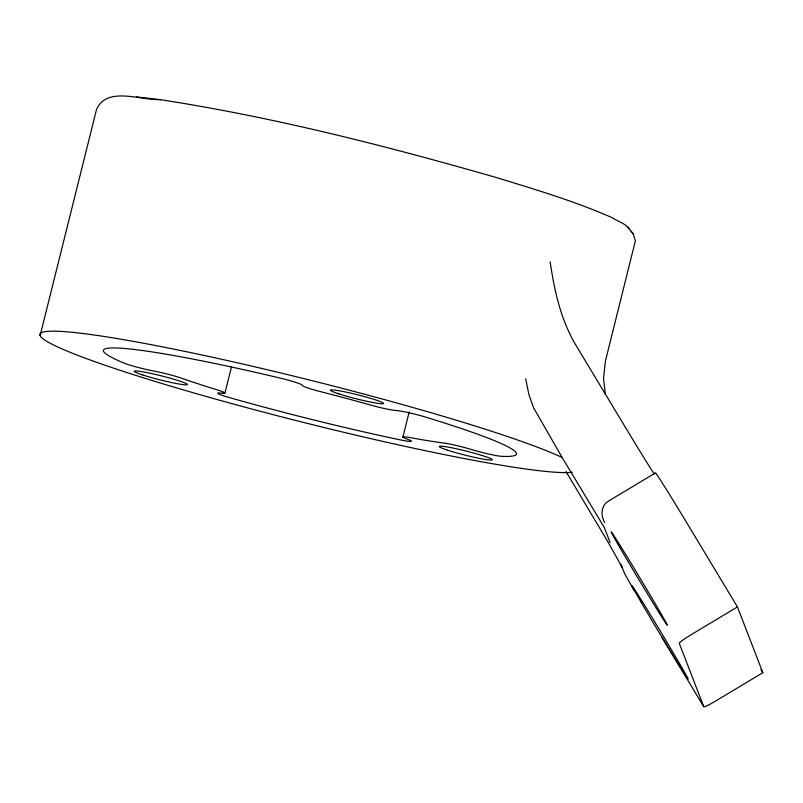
<?xml version="1.0" encoding="UTF-8"?>
<svg xmlns="http://www.w3.org/2000/svg" width="803" height="803" viewBox="0 0 803 803"><rect width="100%" height="100%" fill="white"/><g stroke="black" fill="none" stroke-linecap="round" stroke-linejoin="round"><path stroke-width="1.2" d="M40.15 335.503L96.47 109.66C106.478 85.791 141.258 100.596 159.496 99.572L160.58 99.702C274.154 117.258 385.751 145.825 496.113 177.463C535.43 189.518 575.008 201.282 612.689 217.924C618.26 221.738 625.728 223.465 629.612 229.367M224.91 393.079L231.555 366.63M402.875 437.133L409.219 411.889M737.435 606.907L690.54 635.063A13.671 1.265 -31.1 0 0 679.278 643.293L703.769 706.7A13.671 1.265 -31.1 0 0 715.955 700.858L762.85 672.703L737.435 606.907L688.251 525.252A68.375 1.104 59 0 0 655.439 472.917L608.544 501.062C601.015 505.418 600.443 515.616 604.729 522.492M136.329 96.882L160.58 99.702M631.178 231.394L633.396 234.185L635.344 240.97L605.412 361.109L603.515 378.494L605.291 393.52M627.424 226.627L633.396 234.185M760.913 669.481L762.85 672.703M525.674 378.745L528.956 394.825L533.704 408.014L562.15 457.499L604.308 527.491L610.119 542.547M565.884 471.351L608.012 542.045L622.325 567.621L621.381 565.442M661.612 636.709L703.769 706.7M634.169 590.647L624.634 573.603L620.91 564.358M550.175 261.969C554.251 289.853 560.434 317.958 574.426 342.71L624.925 426.554A68.375 1.104 59 0 0 654.194 474.071M572.398 472.224A277.557 21.29 14.1 0 1 168.771 385.57A277.557 21.29 14.1 0 1 138.678 342.339A277.557 21.29 14.1 0 1 562.15 457.499M222.582 393.249L220.022 392.998A20.517 1.576 14.1 0 0 229.869 397.716A212.915 16.331 14.1 0 0 400.205 439.863A20.517 1.576 14.1 0 0 408.396 439.582L405.846 438.619A20.517 1.576 14.1 0 1 410.393 437.625A166.984 12.808 14.1 0 0 443.828 443.045A20.517 1.576 14.1 0 1 469.614 448.957L473.84 450.202A20.517 1.576 14.1 0 0 501.644 456.315A212.915 16.331 14.1 0 0 425.951 417.209A20.517 1.576 14.1 0 0 397.204 410.614L394.976 410.393A20.517 1.576 14.1 0 1 370.032 404.913A166.984 12.808 14.1 0 0 320.959 391.754A20.517 1.576 14.1 0 1 302.42 385.57L302.259 385.159A20.517 1.576 14.1 0 0 279.434 377.912A212.915 16.331 14.1 0 0 123.542 362.906A20.517 1.576 14.1 0 0 152.048 370.695L155.882 371.458A20.517 1.576 14.1 0 1 182.13 378.384A166.984 12.808 14.1 0 0 216.499 389.646A20.517 1.576 14.1 0 1 222.582 393.249M620.408 548.479A54.704 0.883 59 0 0 666.6 624.403A54.704 0.883 59 0 0 629.913 561.397A54.704 0.883 59 0 0 620.408 548.479M641.195 602.31A54.704 0.883 59 0 0 687.388 678.234A54.704 0.883 59 0 0 650.701 615.228A54.704 0.883 59 0 0 641.195 602.31M338.946 393.892A27.352 2.098 14.1 0 0 382.901 403.758A27.352 2.098 14.1 0 0 349.295 392.818A27.352 2.098 14.1 0 0 338.946 393.892M447.662 450.202A27.352 2.098 14.1 0 0 491.607 460.079A27.352 2.098 14.1 0 0 458.001 449.138A27.352 2.098 14.1 0 0 447.662 450.202M142.723 374.961A27.352 2.098 14.1 0 0 186.677 384.828A27.352 2.098 14.1 0 0 153.062 373.887A27.352 2.098 14.1 0 0 142.723 374.961"/></g></svg>
